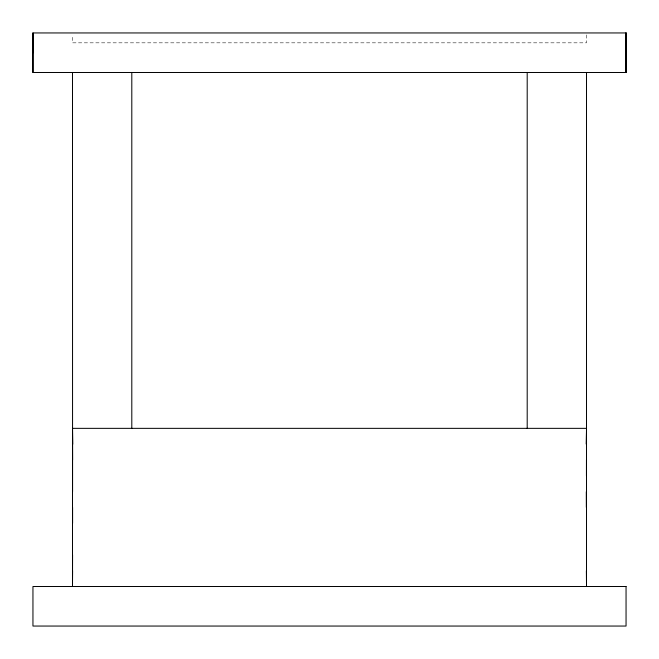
<?xml version="1.0" encoding="UTF-8"?>
<svg xmlns="http://www.w3.org/2000/svg" width="659" height="659" viewBox="0 0 659 659"><rect width="100%" height="100%" fill="white"/><g stroke="black" fill="none" stroke-linecap="round" stroke-linejoin="round"><path stroke-width="0.49" stroke-dasharray="3.29 2.47" d="M586.51 34.927L586.51 42.835L72.49 42.835L72.49 34.927"/><path stroke-width="0.99" d="M32.95 72.49L32.95 32.95L626.05 32.95L626.05 72.49L32.95 72.49L32.95 32.95L33.008 52.728M72.581 570.686L72.49 586.51L72.523 444.166L72.581 459.998M586.51 72.49L586.51 586.51L586.469 570.694M586.444 475.806L586.461 459.982M72.572 491.622L72.49 72.49M72.572 554.87L72.49 586.51M586.296 444.182L586.51 428.35L72.49 428.35L72.754 444.191M72.589 507.43L72.589 523.246M527.2 72.49L527.2 428.35M131.8 72.49L131.8 428.35M626.05 32.95L626.05 72.49L626.05 32.95M586.51 428.35L586.444 444.174L586.51 428.35M626.05 586.51L32.95 586.51L32.95 626.05L626.05 626.05L626.05 586.51M586.51 586.51L586.452 570.694L586.51 586.51M586.436 507.43L586.403 491.622L586.411 507.43"/></g></svg>
